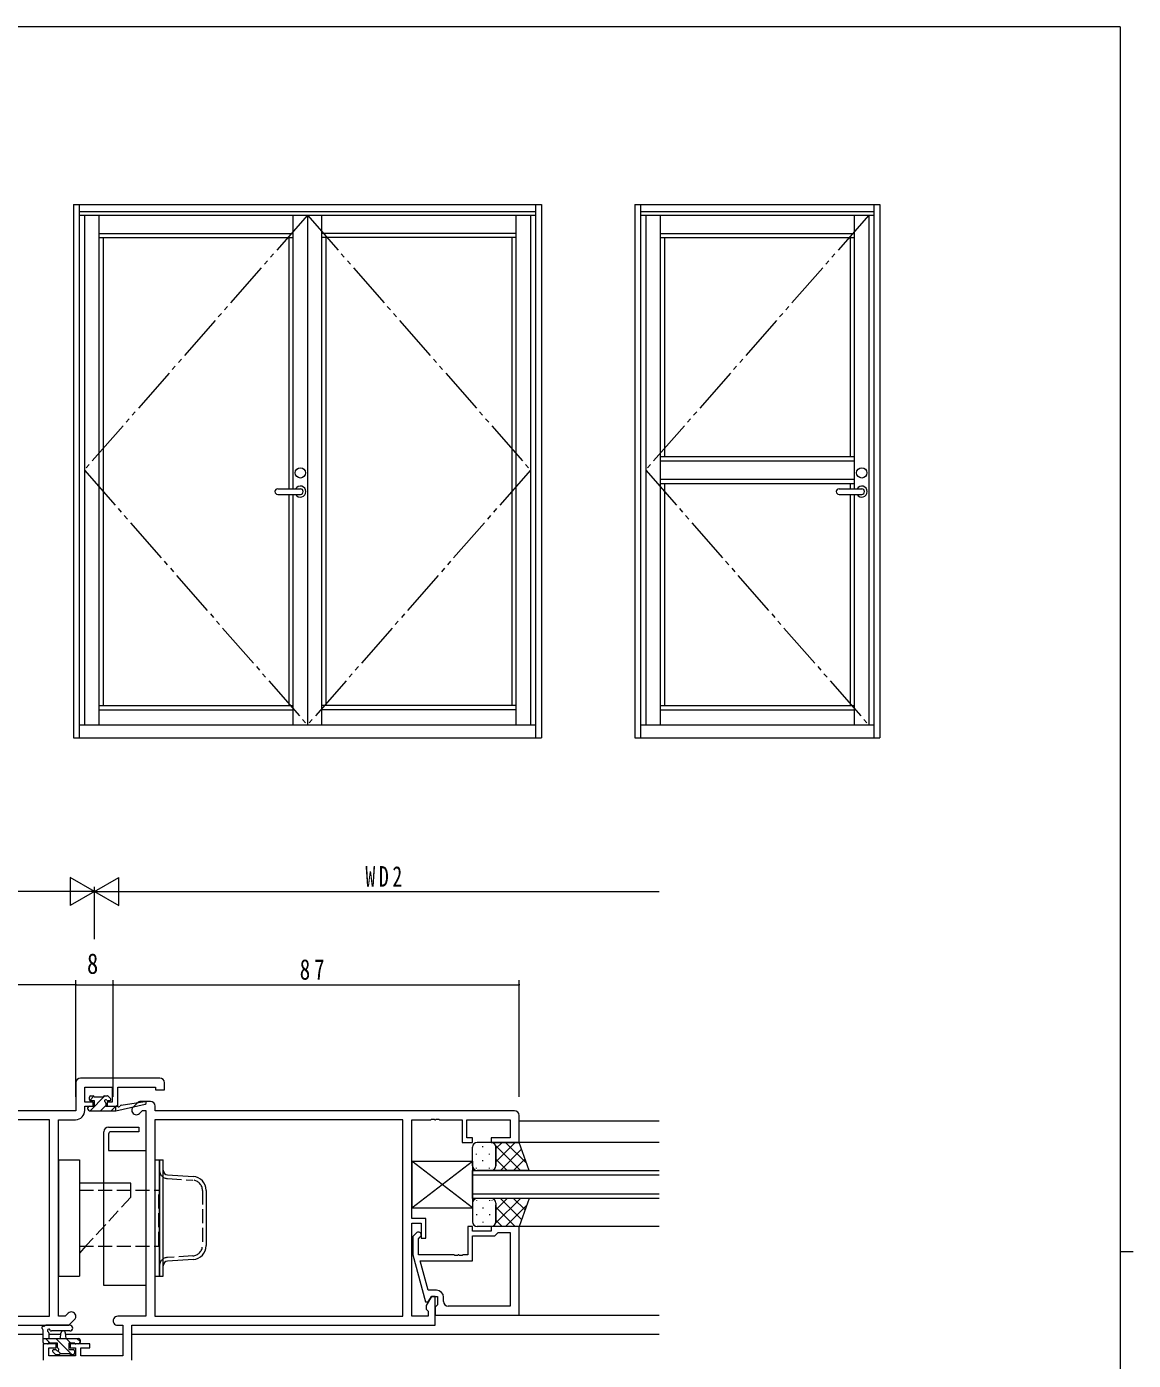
# Model space of a CAD drawing. Units: millimetres on the paper. Extents: x -397 to 397, y -282 to 282.
# Drawn here: x 141.7 to 378.9, y -6.5 to 279.3 of the extents above; entities that cross this region are included whole.
import ezdxf
from ezdxf.enums import TextEntityAlignment as Align

# ---------------------------------------------------------------- set-up
doc = ezdxf.new("R2010")
doc.units = ezdxf.units.MM
doc.linetypes.add('USER3', pattern=[15, 10, -1, 1, -1, 1, -1])
doc.linetypes.add('USER4', pattern=[4, 3, -1])
for name, color, linetype, lineweight in [('0-1_YKK_ZWAK', 7, 'Continuous', 18), ('0-3_YKK_11', 7, 'Continuous', 18), ('0-4_YKK_12', 2, 'Continuous', 18), ('0-5_YKK_13', 4, 'Continuous', 18), ('0-6_YKK_D', 6, 'Continuous', 18), ('0-7_YKK_A1', 4, 'Continuous', 18)]:
    doc.layers.add(name, color=color, linetype=linetype, lineweight=lineweight)
doc.styles.add('ＭＳ ゴシック', font='')
doc.styles.get('ＭＳ ゴシック').set_extended_font_data('MS Gothic')

msp = doc.modelspace()

# ---------------------------------------------------------------- linework, layer by layer
at = {"layer": '0-1_YKK_ZWAK'}
for p, q in [((376.092, 279.3), (-393.908, 279.3)), ((376.092, 279.3), (376.092, -245.7)), ((376.092, 16.8), (378.892, 16.8))]:
    msp.add_line(p, q, dxfattribs=at)
at = {"layer": '0-3_YKK_11'}
for p, q in [((152.274, 52.998), (152.274, 46.998)), ((170.274, 53.998), (153.274, 53.998)), ((154.204, 52.068), (160.074, 52.068)), ((154.204, 48.798), (154.204, 52.068)), ((160.074, 52.068), (160.074, 48.798)), ((161.274, 52.068), (169.344, 52.068)), ((161.274, 47.998), (161.274, 52.068)), ((169.344, 52.068), (169.344, 51.498)), ((169.344, 51.498), (171.274, 51.498)), ((171.274, 51.498), (171.274, 52.998)), ((155.974, 48.798), (154.204, 48.798)), ((155.974, 47.998), (155.974, 48.798)), ((158.974, 48.798), (158.974, 47.998)), ((160.074, 48.798), (158.974, 48.798)), ((165.481, 48.705), (164.556, 47.781)), ((168.274, 48.998), (166.188, 48.998)), ((152.274, 46.998), (66.274, 46.998)), ((154.204, 47.998), (155.974, 47.998)), ((154.204, 47.068), (154.204, 47.998)), ((158.974, 47.998), (161.274, 47.998)), ((165.921, 46.416), (166.573, 47.068)), ((166.573, 47.068), (167.274, 47.068)), ((167.274, 47.068), (167.274, 2.928)), ((169.274, 46.998), (169.274, 47.998)), ((246.274, 46.998), (169.274, 46.998)), ((247.274, 40.198), (247.274, 45.998)), ((146.644, 45.068), (90.204, 45.068)), ((146.644, 45.068), (90.204, 45.068)), ((146.644, 2.928), (146.644, 45.068)), ((148.574, 45.068), (152.204, 45.068)), ((148.574, 2.928), (148.574, 45.068)), ((222.344, 45.068), (169.204, 45.068)), ((169.204, 45.068), (169.204, 2.928)), ((222.344, 45.068), (169.204, 45.068)), ((222.344, 2.928), (222.344, 45.068)), ((224.274, 45.068), (228.316, 45.068)), ((224.274, 23.898), (224.274, 45.068)), ((228.316, 45.068), (228.499, 45.188)), ((228.499, 45.188), (229.049, 45.188)), ((229.049, 45.188), (229.232, 45.068)), ((229.232, 45.068), (229.316, 45.068)), ((229.316, 45.068), (229.499, 45.188)), ((229.499, 45.188), (230.049, 45.188)), ((230.049, 45.188), (230.232, 45.068)), ((230.232, 45.068), (235.074, 45.068)), ((235.074, 45.068), (235.074, 40.198)), ((236.074, 45.068), (245.344, 45.068)), ((236.074, 41.198), (236.074, 45.068)), ((245.344, 45.068), (245.344, 41.198)), ((235.074, 40.198), (237.274, 40.198)), ((237.274, 41.198), (236.074, 41.198)), ((237.274, 40.198), (237.274, 41.198)), ((241.274, 41.198), (241.274, 40.198)), ((245.344, 41.198), (241.274, 41.198)), ((241.274, 40.198), (247.274, 40.198)), ((224.274, 36.198), (237.274, 36.198)), ((224.274, 36.198), (224.274, 26.198)), ((237.274, 26.198), (224.274, 36.198)), ((224.274, 26.198), (237.274, 36.198)), ((237.274, 36.198), (237.274, 26.198)), ((224.274, 26.198), (237.274, 26.198)), ((227.274, 23.898), (224.274, 23.898)), ((224.274, 22.898), (226.274, 22.898)), ((224.274, 2.928), (224.274, 22.898)), ((226.274, 22.898), (226.274, 19.698)), ((227.274, 19.698), (227.274, 23.898)), ((225.25, 20.822), (224.474, 20.046)), ((224.474, 20.046), (224.474, 16.101)), ((236.274, 22.198), (236.274, 16.098)), ((237.274, 22.198), (236.274, 22.198)), ((237.274, 21.198), (237.274, 22.198)), ((241.274, 21.198), (237.274, 21.198)), ((237.274, 20.198), (242.074, 20.198)), ((237.274, 14.798), (237.274, 20.198)), ((241.274, 22.198), (241.274, 21.198)), ((247.274, 22.198), (241.274, 22.198)), ((242.074, 20.198), (242.574, 20.698)), ((242.574, 20.698), (242.774, 20.898)), ((242.774, 20.898), (245.344, 20.898)), ((245.344, 20.898), (245.344, 5.128)), ((245.344, 20.898), (245.344, 5.128)), ((247.274, 3.198), (247.274, 22.198)), ((225.674, 19.549), (226.098, 19.974)), ((225.674, 16.098), (225.674, 19.549)), ((226.274, 19.698), (227.274, 19.698)), ((224.474, 16.101), (227.181, 5.998)), ((233.316, 16.098), (225.674, 16.098)), ((226.065, 14.798), (237.274, 14.798)), ((227.753, 8.498), (226.065, 14.798)), ((233.499, 15.978), (233.316, 16.098)), ((234.049, 15.978), (233.499, 15.978)), ((234.232, 16.098), (234.049, 15.978)), ((234.316, 16.098), (234.232, 16.098)), ((234.499, 15.978), (234.316, 16.098)), ((235.049, 15.978), (234.499, 15.978)), ((235.232, 16.098), (235.049, 15.978)), ((236.274, 16.098), (235.232, 16.098)), ((227.181, 5.998), (227.781, 5.998)), ((228.474, 7.198), (227.344, 5.241)), ((229.574, 8.498), (227.753, 8.498)), ((227.781, 5.998), (228.474, 7.198)), ((228.474, 7.198), (229.774, 7.198)), ((229.274, 7.198), (228.474, 7.198)), ((229.274, 0.998), (229.274, 7.198)), ((229.774, 7.198), (229.774, 5.398)), ((231.074, 6.128), (231.074, 6.998)), ((90.204, 2.928), (146.644, 2.928)), ((149.974, 2.928), (148.574, 2.928)), ((150.626, 3.58), (149.974, 2.928)), ((167.274, 2.928), (161.239, 2.928)), ((169.204, 2.928), (222.344, 2.928)), ((227.774, 2.928), (224.274, 2.928)), ((227.344, 5.241), (227.344, 4.428)), ((227.344, 4.428), (227.774, 3.998)), ((227.774, 3.998), (227.774, 2.928)), ((229.574, 5.198), (229.274, 4.898)), ((229.274, 4.898), (229.274, 3.198)), ((229.274, 3.198), (247.274, 3.198)), ((229.774, 5.398), (229.574, 5.198)), ((245.344, 5.128), (232.074, 5.128)), ((83.274, 0.998), (150.774, 0.998)), ((150.774, 0.998), (151.991, 2.215)), ((161.239, 0.998), (162.344, 0.998)), ((162.344, 0.998), (162.344, -5.572)), ((164.274, 0.998), (229.274, 0.998)), ((164.274, -6.502), (164.274, 0.998)), ((145.274, -3.002), (145.274, -6.502)), ((148.074, -3.002), (145.274, -3.002)), ((146.474, -3.802), (148.074, -3.802)), ((146.474, -5.572), (146.474, -3.802)), ((152.174, -5.572), (146.474, -5.572)), ((148.074, -3.802), (148.074, -3.002)), ((151.074, -3.002), (151.074, -3.802)), ((155.274, -3.002), (151.074, -3.002)), ((151.074, -3.802), (152.174, -3.802)), ((152.174, -3.802), (152.174, -5.572)), ((153.374, -3.802), (155.274, -3.802)), ((153.374, -5.572), (153.374, -3.802)), ((162.344, -5.572), (153.374, -5.572)), ((155.274, -3.802), (155.274, -3.002))]:
    msp.add_line(p, q, dxfattribs=at)
for centre, radius, start, end in [((153.274, 52.998), 1, 90.00001, 179.99999), ((170.274, 52.998), 1, 0.00001, 89.99999), ((166.188, 47.998), 1, 89.99998, 134.99997), ((168.274, 47.998), 1, 0.00001, 89.99999), ((152.204, 47.068), 2, 270.00001, 359.99999), ((165.239, 47.098), 0.965, 134.99999, 315.00001), ((246.274, 45.998), 1, 0.00001, 89.99999), ((225.674, 20.398), 0.6, 314.99999, 135.00001), ((229.574, 6.998), 1.5, 0.00001, 89.99999), ((232.074, 6.128), 1, 180.00001, 269.99999), ((151.309, 2.898), 0.965, 314.99999, 135.00001), ((161.239, 1.963), 0.965, 89.99999, 270.00001)]:
    msp.add_arc(centre, radius, start, end, dxfattribs=at)
at = {"layer": '0-4_YKK_12'}
for p, q in [((247.274, 44.798), (277.274, 44.798)), ((277.274, 40.198), (247.274, 40.198)), ((237.274, 28.198), (237.274, 34.198)), ((237.274, 34.198), (277.274, 34.198)), ((277.274, 33.198), (237.274, 33.198)), ((237.274, 29.198), (277.274, 29.198)), ((277.274, 28.198), (237.274, 28.198)), ((277.274, 22.198), (247.274, 22.198)), ((247.274, 3.198), (277.274, 3.198)), ((145.272, -1.002), (35.274, -1.002)), ((149.044, -1.002), (146.472, -1.002)), ((162.344, -1.002), (150.101, -1.002)), ((277.274, -1.002), (164.274, -1.002))]:
    msp.add_line(p, q, dxfattribs=at)
at = {"layer": '0-5_YKK_13'}
for p, q in [((155.174, 49.398), (155.174, 49.898)), ((155.263, 49.184), (156.157, 50.078)), ((155.322, 46.998), (158.522, 50.198)), ((155.474, 50.198), (155.974, 50.198)), ((156.274, 49.098), (155.474, 49.098)), ((156.174, 49.998), (158.174, 49.998)), ((156.274, 47.998), (156.274, 49.098)), ((158.374, 50.198), (158.974, 50.198)), ((158.674, 48.637), (158.674, 47.998)), ((159.474, 49.098), (159.135, 49.098)), ((159.186, 50.11), (159.686, 49.61)), ((161.985, 48.178), (167.024, 48.994)), ((154.874, 47.298), (154.874, 47.698)), ((155.174, 47.998), (156.274, 47.998)), ((155.174, 46.998), (160.872, 46.998)), ((157.567, 46.998), (158.674, 48.105)), ((158.674, 47.998), (160.872, 47.998)), ((159.812, 46.998), (160.812, 47.998)), ((160.872, 46.998), (167.138, 48.405)), ((160.872, 47.998), (160.959, 48.012)), ((160.872, 46.998), (160.872, 47.998)), ((159.274, 43.498), (165.774, 43.498)), ((165.774, 43.498), (165.774, 42.498)), ((158.274, 9.498), (158.274, 42.498)), ((159.274, 41.998), (159.274, 38.498)), ((165.774, 42.498), (159.774, 42.498)), ((241.274, 40.198), (238.274, 40.198)), ((247.274, 40.198), (241.274, 40.198)), ((241.537, 40.198), (241.587, 40.148)), ((242.274, 38.869), (243.603, 40.198)), ((242.274, 36.041), (246.431, 40.198)), ((244.365, 40.198), (248.89, 35.673)), ((247.194, 40.198), (247.318, 40.073)), ((249.417, 34.198), (247.274, 40.198)), ((159.274, 38.498), (167.274, 38.498)), ((237.274, 35.198), (237.274, 39.198)), ((238.11, 37.579), (238.11, 37.779)), ((239.525, 39.194), (239.525, 39.394)), ((240.94, 37.579), (240.94, 37.779)), ((242.224, 39.511), (247.537, 34.198)), ((242.274, 35.198), (242.274, 39.198)), ((242.274, 39.198), (242.274, 35.198)), ((243.259, 34.198), (247.796, 38.735)), ((148.574, 36.499), (148.574, 11.499)), ((148.574, 36.498), (153.074, 36.498)), ((153.074, 36.498), (153.074, 11.498)), ((169.204, 36.498), (169.204, 11.498)), ((170.204, 36.498), (171.004, 36.498)), ((170.204, 11.498), (170.204, 36.498)), ((171.004, 11.498), (171.004, 36.498)), ((238.11, 34.612), (238.11, 34.749)), ((239.525, 36.164), (239.525, 36.364)), ((240.94, 34.598), (240.94, 34.749)), ((241.462, 34.616), (241.48, 34.598)), ((242.274, 36.632), (244.708, 34.198)), ((246.088, 34.198), (248.541, 36.651)), ((164.074, 31.498), (153.074, 31.498)), ((164.074, 29.999), (164.074, 31.498)), ((171.944, 33.244), (177.382, 32.92)), ((241.274, 34.198), (238.274, 34.198)), ((249.417, 34.198), (241.274, 34.198)), ((180.204, 29.925), (180.204, 18.071)), ((237.274, 27.198), (237.274, 23.198)), ((238.11, 27.784), (238.11, 27.647)), ((241.274, 28.198), (238.274, 28.198)), ((239.525, 26.232), (239.525, 26.032)), ((240.94, 27.798), (240.94, 27.647)), ((249.417, 28.198), (241.274, 28.198)), ((241.462, 27.78), (241.48, 27.798)), ((242.224, 22.885), (247.537, 28.198)), ((242.274, 25.764), (244.708, 28.198)), ((242.274, 27.198), (242.274, 23.198)), ((242.274, 23.198), (242.274, 26.798)), ((242.274, 26.355), (246.431, 22.198)), ((243.259, 28.198), (247.796, 23.661)), ((244.365, 22.198), (248.89, 26.723)), ((246.088, 28.198), (248.541, 25.745)), ((249.417, 28.198), (247.274, 22.198)), ((238.11, 24.817), (238.11, 24.617)), ((239.525, 23.202), (239.525, 23.002)), ((240.94, 24.817), (240.94, 24.617)), ((242.274, 23.527), (243.603, 22.198)), ((241.274, 22.198), (238.274, 22.198)), ((247.274, 22.198), (241.274, 22.198)), ((241.537, 22.198), (241.587, 22.248)), ((247.194, 22.198), (247.318, 22.323)), ((154.449, 17.999), (153.074, 16.498)), ((177.382, 15.077), (171.944, 14.753)), ((148.574, 11.498), (153.074, 11.498)), ((169.204, 11.498), (170.204, 11.498)), ((170.204, 11.498), (171.004, 11.498)), ((151, 0.998), (145.838, 0.998)), ((145.272, -2.702), (145.272, -0.022)), ((145.272, -1.802), (152.872, -1.802)), ((145.738, -1.802), (146.738, -2.802)), ((148.372, -2.802), (146.372, -2.802)), ((146.472, -0.622), (146.472, -1.802)), ((151, -0.202), (147.039, -0.205)), ((147.983, -1.802), (151.483, -5.302)), ((148.372, -3.741), (148.372, -2.802)), ((148.972, -1.802), (149.074, -0.658)), ((150.172, -1.802), (150.07, -0.658)), ((150.228, -1.802), (151.228, -2.802)), ((150.772, -2.802), (150.772, -4.202)), ((152.072, -2.802), (150.772, -2.802)), ((152.473, -1.802), (153.172, -2.501)), ((153.172, -2.102), (153.172, -2.702)), ((146.172, -3.002), (145.572, -3.002)), ((147.86, -5.214), (147.36, -4.714)), ((147.572, -4.202), (147.911, -4.202)), ((148.672, -5.302), (148.072, -5.302)), ((148.387, -4.452), (149.038, -5.102)), ((150.972, -5.102), (148.872, -5.102)), ((150.772, -4.202), (151.672, -4.202)), ((151.672, -5.302), (151.172, -5.302)), ((151.972, -4.502), (151.972, -5.002)), ((152.872, -3.002), (152.272, -3.002))]:
    msp.add_line(p, q, dxfattribs=at)
at = {"layer": '0-5_YKK_13', "linetype": 'USER4'}
for p, q in [((171.897, 32.445), (177.335, 32.121)), ((153.074, 29.998), (170.074, 29.998)), ((164.074, 28.498), (164.074, 29.999)), ((170.074, 17.999), (170.074, 29.999)), ((179.404, 29.925), (179.404, 18.071)), ((164.074, 28.498), (154.449, 17.999)), ((153.074, 17.998), (170.074, 17.998)), ((177.335, 15.875), (171.897, 15.551))]:
    msp.add_line(p, q, dxfattribs=at)
at = {"layer": '0-5_YKK_13'}
for points in [[(167.274, 38.498), (167.274, 9.498), (158.274, 9.498)], [(169.204, 36.498), (170.204, 36.498), (170.204, 11.498)]]:
    msp.add_lwpolyline(points, dxfattribs=at)
for centre, radius, start, end in [((155.474, 49.898), 0.3, 90, 180), ((155.474, 49.398), 0.3, 180, 270), ((155.974, 49.998), 0.2, 0, 90), ((158.374, 49.998), 0.2, 90, 180), ((158.674, 49.098), 0.25, 33.05573, 236.94427), ((158.374, 48.637), 0.3, 0, 56.94427), ((159.135, 49.398), 0.3, 213.05573, 270), ((158.974, 49.898), 0.3, 45, 90), ((159.474, 49.398), 0.3, 270, 45), ((167.072, 48.698), 0.3, 282.65862, 99.19754), ((155.174, 47.698), 0.3, 90, 180), ((155.174, 47.298), 0.3, 180, 270), ((161.007, 47.716), 0.3, 39.19754, 99.19754), ((161.472, 48.095), 0.3, 219.19754, 339.19754), ((162.033, 47.882), 0.3, 99.19754, 159.19754), ((159.274, 42.498), 1, 90, 180), ((159.774, 41.998), 0.5, 90, 180), ((238.274, 39.198), 1, 90, 180), ((241.274, 39.198), 1, 0, 90), ((241.274, 39.198), 1, 0, 89.9999), ((238.274, 35.198), 1, 180, 270), ((241.274, 35.198), 1, 270, 0), ((172.004, 34.242), 1, 180, 266.59356), ((177.204, 29.925), 3, 0, 86.59356), ((238.274, 27.198), 1, 90, 180), ((241.274, 27.198), 1, 0, 90), ((238.274, 23.198), 1, 180, 270), ((241.274, 23.198), 1, 270, 0), ((241.274, 23.198), 1, 270.0001, 0), ((177.204, 18.071), 3, 273.40644, 0), ((172.004, 13.755), 1, 93.40644, 180), ((145.272, 0.498), 0.3, 79.47122, 240), ((144.972, -0.022), 0.3, 0, 60), ((145.382, 1.088), 0.3, 259.47122, 319.47122), ((145.838, 0.698), 0.3, 90, 139.47122), ((146.472, -0.102), 0.3, 19.18976, 240), ((151, 0.398), 0.6, 270.04023, 90.04023), ((145.572, -2.702), 0.3, 180, 270), ((146.172, -2.802), 0.2, 270, 0), ((146.172, -0.622), 0.3, 0, 60), ((147.039, 0.095), 0.3, 199.18976, 270.04023), ((149.572, -0.702), 0.5, 5.09207, 174.90793), ((152.272, -2.802), 0.2, 180, 270), ((152.872, -2.102), 0.3, 0, 90), ((152.872, -2.702), 0.3, 270, 0), ((147.572, -4.502), 0.3, 90, 225), ((148.072, -5.002), 0.3, 225, 270), ((147.911, -4.502), 0.3, 33.05573, 90), ((148.372, -4.202), 0.25, 213.05573, 56.94427), ((148.672, -3.741), 0.3, 180, 236.94427), ((148.672, -5.102), 0.2, 270, 0), ((151.172, -5.102), 0.2, 180, 270), ((151.672, -4.502), 0.3, 0, 90), ((151.672, -5.002), 0.3, 270, 0)]:
    msp.add_arc(centre, radius, start, end, dxfattribs=at)
at = {"layer": '0-5_YKK_13', "linetype": 'USER4'}
for centre, radius, start, end in [((172.004, 34.242), 1.8, 180, 266.59356), ((177.204, 29.925), 2.2, 0, 86.59356), ((177.204, 18.071), 2.2, 273.40644, 0), ((172.004, 13.755), 1.8, 93.40644, 180)]:
    msp.add_arc(centre, radius, start, end, dxfattribs=at)
at = {"layer": '0-6_YKK_D'}
for p, q in [((151.078, 96.998), (151.078, 90.998)), ((156.274, 93.998), (151.078, 96.998)), ((156.274, 93.998), (161.47, 96.998)), ((156.274, 83.72), (156.274, 94.998)), ((156.274, 83.72), (156.274, 94.998)), ((161.47, 90.998), (161.47, 96.998)), ((150.274, 93.998), (35.274, 93.998)), ((156.274, 93.998), (145.882, 93.998)), ((156.274, 93.998), (151.078, 90.998)), ((156.274, 93.998), (166.666, 93.998)), ((156.274, 93.998), (161.47, 90.998)), ((162.274, 93.998), (277.274, 93.998)), ((152.274, 49.998), (152.274, 74.998)), ((152.274, 49.998), (152.274, 74.998)), ((160.274, 49.998), (160.274, 74.998)), ((160.274, 49.998), (160.274, 74.998)), ((247.274, 49.998), (247.274, 74.998)), ((152.274, 73.998), (65.274, 73.998)), ((152.274, 73.998), (160.274, 73.998)), ((160.274, 73.998), (247.274, 73.998))]:
    msp.add_line(p, q, dxfattribs=at)
for centre, start, end in [((152.274, 73.998), 0, 180), ((152.274, 73.998), 0, 180), ((152.274, 73.998), 180, 0), ((152.274, 73.998), 180, 0), ((160.274, 73.998), 0, 180), ((160.274, 73.998), 0, 180), ((160.274, 73.998), 180, 0), ((160.274, 73.998), 180, 0), ((247.274, 73.998), 0, 180), ((247.274, 73.998), 180, 0)]:
    msp.add_arc(centre, 0.106, start, end, dxfattribs=at)
at = {"layer": '0-7_YKK_A1'}
for p, q in [((151.747, 241.169), (252.047, 241.169)), ((151.747, 241.169), (151.747, 126.919)), ((152.997, 241.169), (152.997, 126.919)), ((250.797, 241.169), (250.797, 126.919)), ((252.047, 241.169), (252.047, 126.919)), ((272.047, 241.169), (272.047, 126.919)), ((273.297, 241.169), (273.297, 126.919)), ((323.297, 241.169), (323.297, 126.919)), ((152.997, 239.669), (250.797, 239.669)), ((152.997, 238.919), (250.797, 238.919)), ((154.097, 238.919), (154.097, 129.669)), ((157.197, 238.919), (157.197, 129.669)), ((198.797, 238.919), (198.797, 180.269)), ((201.897, 238.919), (201.897, 129.669)), ((201.897, 238.919), (201.897, 129.669)), ((204.997, 129.669), (204.997, 238.919)), ((246.597, 238.919), (246.597, 129.669)), ((249.697, 238.919), (249.697, 129.669)), ((273.297, 239.669), (323.297, 239.669)), ((273.297, 238.919), (323.297, 238.919)), ((274.397, 238.919), (274.397, 129.669)), ((277.497, 238.919), (277.497, 129.669)), ((319.097, 238.919), (319.097, 180.269)), ((322.197, 238.919), (322.197, 129.669)), ((157.197, 234.994), (198.797, 234.994)), ((246.597, 234.994), (204.997, 234.994)), ((277.497, 234.994), (319.097, 234.994)), ((157.197, 234.094), (198.797, 234.094)), ((158.097, 234.094), (158.097, 133.819)), ((197.897, 234.094), (197.897, 180.269)), ((246.597, 234.094), (204.997, 234.094)), ((205.897, 133.819), (205.897, 234.094)), ((245.697, 234.094), (245.697, 133.819)), ((277.497, 234.094), (319.097, 234.094)), ((278.397, 234.094), (278.397, 187.169)), ((318.197, 234.094), (318.197, 187.169)), ((277.497, 187.169), (319.097, 187.169)), ((277.497, 186.269), (319.097, 186.269)), ((195.537, 180.269), (200.387, 180.269)), ((277.497, 182.319), (319.097, 182.319)), ((277.497, 181.419), (319.097, 181.419)), ((278.397, 181.419), (278.397, 133.819)), ((315.837, 180.269), (320.687, 180.269)), ((318.197, 181.419), (318.197, 180.269)), ((195.537, 179.069), (200.387, 179.069)), ((197.897, 179.069), (197.897, 133.819)), ((198.797, 179.069), (198.797, 129.669)), ((315.837, 179.069), (320.687, 179.069)), ((318.197, 179.069), (318.197, 133.819)), ((319.097, 179.069), (319.097, 129.669)), ((157.197, 133.819), (198.797, 133.819)), ((157.197, 132.919), (198.797, 132.919)), ((246.597, 133.819), (204.997, 133.819)), ((246.597, 132.919), (204.997, 132.919)), ((277.497, 133.819), (319.097, 133.819)), ((277.497, 132.919), (319.097, 132.919)), ((152.997, 129.669), (250.797, 129.669)), ((273.297, 129.669), (323.297, 129.669)), ((151.747, 126.919), (252.047, 126.919)), ((272.047, 126.919), (324.547, 126.919))]:
    msp.add_line(p, q, dxfattribs=at)
at = {"layer": '0-7_YKK_A1', "linetype": 'USER3'}
for p, q in [((201.897, 238.919), (154.097, 184.294)), ((201.897, 238.919), (249.697, 184.294)), ((322.197, 238.919), (274.397, 184.294)), ((154.097, 184.294), (201.897, 129.669)), ((249.697, 184.294), (201.897, 129.669)), ((274.397, 184.294), (322.197, 129.669))]:
    msp.add_line(p, q, dxfattribs=at)
at = {"layer": '0-7_YKK_A1'}
msp.add_lwpolyline([(272.047, 241.169), (324.547, 241.169), (324.547, 126.919)], dxfattribs=at)
for centre in [(200.387, 183.669), (320.687, 183.669)]:
    msp.add_circle(centre, 1.1, dxfattribs=at)
for centre, radius, start, end in [((195.537, 179.669), 0.6, 90, 270), ((200.387, 179.669), 1.175, 210.70636, 149.29364), ((200.387, 179.669), 0.6, 270, 90), ((315.837, 179.669), 0.6, 90, 270), ((320.687, 179.669), 1.175, 210.70636, 149.29364), ((320.687, 179.669), 0.6, 270, 90)]:
    msp.add_arc(centre, radius, start, end, dxfattribs=at)

# ---------------------------------------------------------------- texts
at = {"layer": '0-6_YKK_D', "color": 7, "style": 'ＭＳ ゴシック', "width": 0.8}
msp.add_text('8', height=4.399, dxfattribs=at).set_placement((154.674, 74.998), align=Align.BOTTOM_LEFT)
at = {"layer": '0-6_YKK_D', "color": 7, "char_height": 4.399, "attachment_point": 7, "style": 'ＭＳ ゴシック'}
for s, insert in [('\\T1.38;\\W0.7;WD2', (214.334, 94.998)), ('\\T1.37;\\W0.75;87', (200.254, 74.998))]:
    msp.add_mtext(s, dxfattribs=dict(at, insert=insert))

doc.saveas('drawing.dxf')
